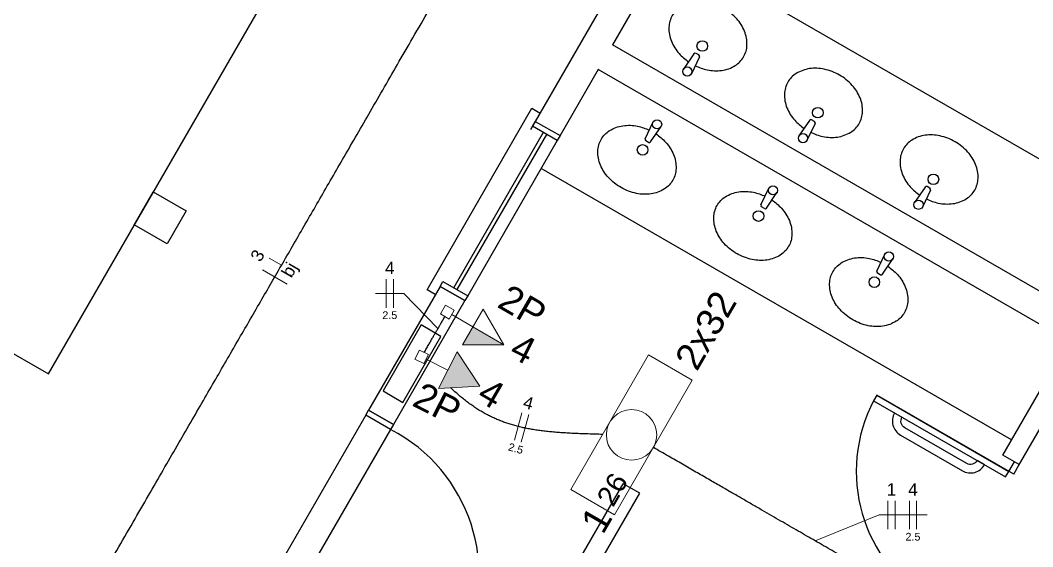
# Model space of a CAD drawing. Extents: x 210 to 779, y 61 to 241.
# Drawn here: x 381.5 to 386.81, y 193.28 to 196.05 of the extents above; entities that cross this region are included whole.
import ezdxf

# ---------------------------------------------------------------- set-up
doc = ezdxf.new("R2010")
doc.units = 0
doc.header["$LTSCALE"] = 2
doc.linetypes.add('DASHDOT', pattern=[25.4, 12.7, -6.35, 0, -6.35])
for name, color, linetype in [('A-BARRA', 2, 'CONTINUOUS'), ('A-PAREDE', 5, 'CONTINUOUS'), ('A-PILAR_EIXO', 5, 'DASHDOT'), ('A-PISOS-NIVEL', 1, 'CONTINUOUS'), ('A-WC', 1, 'CONTINUOUS'), ('ARQ-ALV-CORTE', 5, 'CONTINUOUS'), ('ARQ-ALV-VISTA2', 2, 'CONTINUOUS'), ('ARQ-BNC-VISTA', 1, 'CONTINUOUS'), ('ARQ-ESQ-VISTA1', 2, 'CONTINUOUS'), ('PAG', 1, 'CONTINUOUS')]:
    doc.layers.add(name, color=color, linetype=linetype)
for name, color, linetype, lineweight in [('EL-Condutos', 4, 'CONTINUOUS', 30), ('EL-Fios', 9, 'CONTINUOUS', 20), ('EL-Textos fios', 7, 'CONTINUOUS', 20), ('EL-Textos pontos', 5, 'CONTINUOUS', 20), ('P-SIMBOL', 5, 'CONTINUOUS', 20)]:
    doc.layers.add(name, color=color, linetype=linetype, lineweight=lineweight)
doc.styles.add('Arial', font='arial.ttf')

msp = doc.modelspace()

# ---------------------------------------------------------------- hatches: boundary and pattern name
at = {"layer": 'P-SIMBOL', "linetype": 'Continuous'}
for points in [[(383.8716, 194.437), (384.0337, 194.3428), (383.8172, 194.3434)], [(383.6918, 194.1138), (383.908, 194.1258), (383.7895, 194.307)]]:
    msp.add_hatch(color=256, dxfattribs=at).paths.add_polyline_path(points)

# ---------------------------------------------------------------- linework, layer by layer
at = {"layer": 'A-BARRA', "color": 251}
msp.add_lwpolyline([(386.44, 193.6817, 0.414214), (386.5561, 193.7129), (386.5561, 193.7129), (386.5172, 193.7353, -0.414214), (386.4625, 193.7207), (386.1377, 193.9081, -0.414214), (386.123, 193.9627), (386.084, 193.9852), (386.084, 193.9852, 0.414214), (386.1152, 193.8691)], format="xyb", close=True, dxfattribs=at)
at = {"layer": 'A-PAREDE', "color": 251}
for p, q in [((388.4584, 193.6941), (384.6037, 195.9176)), ((388.3834, 193.5642), (384.5287, 195.7877)), ((383.6993, 194.6499), (383.3246, 194.0002)), ((383.6993, 194.6499), (383.8292, 194.575)), ((383.8292, 194.575), (383.4545, 193.9253)), ((383.4545, 193.9253), (383.3246, 194.0002))]:
    msp.add_line(p, q, dxfattribs=at)
msp.add_lwpolyline([(383.504, 194.0411), (383.7038, 194.3876), (383.5999, 194.4475), (383.4, 194.101)], close=True, dxfattribs=at)
at = {"layer": 'A-PILAR_EIXO', "color": 251}
msp.add_lwpolyline([(382.3668, 195.0465), (382.2668, 194.8733), (382.0936, 194.9733), (382.1936, 195.1465)], close=True, dxfattribs=at)
at = {"layer": 'A-PISOS-NIVEL', "color": 251}
for p, q in [((381.6446, 194.19), (384.78, 199.6256)), ((378.3072, 196.1151), (381.6446, 194.19))]:
    msp.add_line(p, q, dxfattribs=at)
at = {"layer": 'A-WC', "color": 251}
for p, q in [((385.9904, 194.0787), (385.9739, 194.0487)), ((385.9904, 194.0787), (386.6834, 193.679)), ((386.7094, 193.664), (385.9904, 194.0787)), ((385.9739, 194.0487), (386.6663, 193.6493)), ((386.6834, 193.679), (386.7126, 193.7297)), ((386.7094, 193.664), (386.7386, 193.7147)), ((386.6663, 193.6493), (386.6834, 193.679))]:
    msp.add_line(p, q, dxfattribs=at)
at = {"layer": 'ARQ-ALV-CORTE', "color": 251}
for p, q in [((383.6993, 194.6499), (383.8292, 194.575)), ((383.3096, 193.9743), (382.8899, 193.2466)), ((383.3246, 194.0002), (383.4545, 193.9253)), ((383.4395, 193.8993), (383.0373, 193.202))]:
    msp.add_line(p, q, dxfattribs=at)
msp.add_lwpolyline([(383.4545, 193.9253), (383.4395, 193.8993), (383.3096, 193.9743), (383.3246, 194.0002)], close=True, dxfattribs=at)
msp.add_arc((383.0415, 193.1328), 0.8637, 333.8638, 62.5601, dxfattribs=at)
at = {"layer": 'ARQ-ALV-VISTA2', "color": 251, "ltscale": 0.1}
for p, q in [((384.6736, 196.339), (384.199, 195.5161)), ((384.8036, 196.2641), (384.6037, 195.9176)), ((385.0317, 195.8706), (384.9763, 195.7898)), ((385.0604, 195.854), (385.0179, 195.7657)), ((385.0572, 195.8644), (385.0423, 195.873)), ((384.5287, 195.7877), (384.3289, 195.4412)), ((384.199, 195.5161), (384.174, 195.4728)), ((384.199, 195.5161), (384.3289, 195.4412)), ((384.199, 195.5161), (384.3289, 195.4412)), ((384.199, 195.5161), (384.3289, 195.4412)), ((384.7755, 195.4241), (384.8173, 195.5127)), ((385.6381, 195.5209), (385.5827, 195.44)), ((385.6667, 195.5043), (385.6243, 195.416)), ((385.6635, 195.5147), (385.6487, 195.5233)), ((384.8042, 195.4077), (384.859, 195.4889)), ((384.7937, 195.4052), (384.7787, 195.4137)), ((385.3833, 195.077), (385.4252, 195.1656)), ((385.4121, 195.0606), (385.4669, 195.1418)), ((386.2444, 195.1711), (386.1891, 195.0903)), ((386.2731, 195.1545), (386.2306, 195.0662)), ((386.2699, 195.1649), (386.255, 195.1735)), ((385.4015, 195.0581), (385.3866, 195.0666)), ((385.9912, 194.7299), (386.0331, 194.8185)), ((386.02, 194.7135), (386.0748, 194.7948)), ((386.0094, 194.7111), (385.9945, 194.7195)), ((386.652, 193.7647), (386.9975, 194.3637)), ((386.7344, 193.7073), (387.0841, 194.3137)), ((386.7386, 193.7147), (386.652, 193.7647)), ((383.9943, 192.4595), (384.6603, 193.6141)), ((384.7469, 193.5641), (384.6603, 193.6141)), ((384.0809, 192.4095), (384.7469, 193.5641))]:
    msp.add_line(p, q, dxfattribs=at)
for points in [[(385.0384, 195.8083, 0.059992), (385.101, 195.7866, 0.087531), (385.1777, 195.7836, 0.105501), (385.2476, 195.8088, 0.123031), (385.292, 195.8548, 0.123031), (385.3097, 195.9162, 0.105501), (385.2967, 195.9893, 0.087531), (385.2559, 196.0543, 0.07802), (385.1891, 196.1084, 0.07802), (385.1089, 196.1394, 0.087531), (385.0321, 196.1424, 0.105501), (384.9623, 196.1172, 0.123031), (384.9178, 196.0713, 0.123031), (384.9002, 196.0098, 0.105501), (384.9131, 195.9367, 0.087531), (384.9539, 195.8717, 0.059024), (385.0031, 195.8288, 0.07802)], [(385.6447, 195.4585, 0.059992), (385.7074, 195.4368, 0.087531), (385.7841, 195.4339, 0.105501), (385.8539, 195.4591, 0.123031), (385.8984, 195.505, 0.123031), (385.916, 195.5664, 0.105501), (385.9031, 195.6395, 0.087531), (385.8623, 195.7046, 0.07802), (385.7954, 195.7587, 0.07802), (385.7152, 195.7897, 0.087531), (385.6385, 195.7926, 0.105501), (385.5687, 195.7674, 0.123031), (385.5242, 195.7215, 0.123031), (385.5065, 195.6601, 0.105501), (385.5195, 195.587, 0.087531), (385.5603, 195.5219, 0.059024), (385.6094, 195.479, 0.07802)], [(384.8326, 195.4498, -0.059992), (384.883, 195.4066, -0.087531), (384.9242, 195.3419, -0.105501), (384.9377, 195.2689, -0.123031), (384.9205, 195.2073, -0.123031), (384.8763, 195.1611, -0.105501), (384.8067, 195.1354, -0.087531), (384.73, 195.1378, -0.07802), (384.6495, 195.1682, -0.07802), (384.5823, 195.2219, -0.087531), (384.541, 195.2866, -0.105501), (384.5275, 195.3596, -0.123031), (384.5448, 195.4212, -0.123031), (384.5889, 195.4674, -0.105501), (384.6585, 195.4931, -0.087531), (384.7353, 195.4907, -0.059024), (384.7971, 195.4699, -0.07802)], [(386.2511, 195.1087, 0.059992), (386.3137, 195.0871, 0.087531), (386.3904, 195.0841, 0.105501), (386.4603, 195.1093, 0.123031), (386.5047, 195.1552, 0.123031), (386.5224, 195.2167, 0.105501), (386.5094, 195.2898, 0.087531), (386.4686, 195.3548, 0.07802), (386.4018, 195.4089, 0.07802), (386.3216, 195.4399, 0.087531), (386.2448, 195.4429, 0.105501), (386.175, 195.4177, 0.123031), (386.1306, 195.3718, 0.123031), (386.1129, 195.3103, 0.105501), (386.1259, 195.2372, 0.087531), (386.1667, 195.1722, 0.059024), (386.2158, 195.1293, 0.07802)], [(385.4405, 195.1027, -0.059992), (385.4909, 195.0596, -0.087531), (385.5321, 194.9948, -0.105501), (385.5456, 194.9218, -0.123031), (385.5284, 194.8602, -0.123031), (385.4842, 194.814, -0.105501), (385.4146, 194.7883, -0.087531), (385.3378, 194.7907, -0.07802), (385.2574, 194.8212, -0.07802), (385.1902, 194.8748, -0.087531), (385.1489, 194.9395, -0.105501), (385.1354, 195.0125, -0.123031), (385.1526, 195.0741, -0.123031), (385.1968, 195.1203, -0.105501), (385.2664, 195.146, -0.087531), (385.3432, 195.1436, -0.059024), (385.405, 195.1228, -0.07802)], [(386.0484, 194.7556, -0.059992), (386.0987, 194.7125, -0.087531), (386.14, 194.6477, -0.105501), (386.1535, 194.5747, -0.123031), (386.1363, 194.5132, -0.123031), (386.0921, 194.4669, -0.105501), (386.0225, 194.4412, -0.087531), (385.9457, 194.4436, -0.07802), (385.8653, 194.4741, -0.07802), (385.7981, 194.5277, -0.087531), (385.7568, 194.5924, -0.105501), (385.7433, 194.6655, -0.123031), (385.7605, 194.727, -0.123031), (385.8047, 194.7732, -0.105501), (385.8743, 194.7989, -0.087531), (385.9511, 194.7965, -0.059024), (386.0129, 194.7758, -0.07802)]]:
    msp.add_lwpolyline(points, format="xyb", dxfattribs=at)
msp.add_lwpolyline([(384.3289, 195.4412), (384.3139, 195.4152), (384.184, 195.4901), (384.199, 195.5161)], close=True, dxfattribs=at)
for centre, radius in [((385.0751, 195.9114), 0.0278), ((384.9971, 195.7778), 0.024), ((385.6814, 195.5616), 0.0278), ((384.8382, 195.5008), 0.024), ((385.6035, 195.428), 0.024), ((384.7621, 195.3661), 0.0278), ((386.2878, 195.2119), 0.0278), ((385.4461, 195.1537), 0.024), ((386.2098, 195.0782), 0.024), ((385.37, 195.019), 0.0278), ((386.054, 194.8066), 0.024), ((385.9779, 194.6719), 0.0278)]:
    msp.add_circle(centre, radius, dxfattribs=at)
for centre, start, end in [((385.0383, 195.8661), 59.9451, 145.5915), ((385.0532, 195.8575), 334.2986, 59.9451), ((385.6447, 195.5163), 59.9451, 145.5915), ((385.6595, 195.5077), 334.2986, 59.9451), ((384.7827, 195.4207), 154.7065, 240.3529), ((384.7976, 195.4122), 240.3529, 325.9994), ((386.251, 195.1666), 59.9451, 145.5915), ((386.2659, 195.158), 334.2986, 59.9451), ((385.3906, 195.0736), 154.7065, 240.3529), ((385.4055, 195.0651), 240.3529, 325.9994), ((385.9985, 194.7265), 154.7065, 240.3529), ((386.0134, 194.718), 240.3529, 325.9994)]:
    msp.add_arc(centre, 0.008, start, end, dxfattribs=at)
at = {"layer": 'ARQ-BNC-VISTA', "color": 251}
for p, q in [((387.3722, 195.0133), (384.9035, 196.4373)), ((386.6977, 193.8439), (384.229, 195.2679))]:
    msp.add_line(p, q, dxfattribs=at)
at = {"layer": 'ARQ-ESQ-VISTA1', "color": 251}
for p, q in [((384.2403, 195.4576), (383.7709, 194.6437)), ((384.2576, 195.4476), (383.7882, 194.6337)), ((384.3139, 195.4152), (383.8442, 194.6009))]:
    msp.add_line(p, q, dxfattribs=at)
msp.add_lwpolyline([(383.6743, 194.6066), (383.631, 194.6316), (384.1806, 195.5844), (384.2239, 195.5594)], dxfattribs=at)
msp.add_lwpolyline([(383.8442, 194.6009), (383.8292, 194.575), (383.6993, 194.6499), (383.7143, 194.6759)], close=True, dxfattribs=at)
at = {"layer": 'EL-Condutos', "linetype": 'Continuous'}
for points in [[(388.1902, 195.6892), (388.1003, 195.74), (388.0172, 195.787), (387.9403, 195.8305), (387.8692, 195.8707), (387.8034, 195.908), (387.7423, 195.9425), (387.6856, 195.9746), (387.6327, 196.0045), (387.5832, 196.0325), (387.5365, 196.0589), (387.4922, 196.084), (387.4499, 196.1079), (387.409, 196.1311), (387.369, 196.1537), (387.3295, 196.176), (387.2901, 196.1983), (387.2501, 196.2209), (387.2092, 196.2441), (387.1669, 196.268), (387.1226, 196.293), (387.0759, 196.3194), (387.0264, 196.3475), (386.9735, 196.3774), (386.9168, 196.4095), (386.8557, 196.444), (386.7899, 196.4813), (386.7187, 196.5215), (386.6419, 196.565), (386.5588, 196.612), (386.4689, 196.6628)], [(381.7146, 192.764), (381.8164, 192.9403), (381.9124, 193.1066), (382.003, 193.2635), (382.0887, 193.412), (382.1699, 193.5525), (382.2469, 193.6859), (382.3202, 193.8129), (382.3903, 193.9342), (382.4574, 194.0505), (382.5221, 194.1625), (382.5847, 194.2709), (382.6456, 194.3765), (382.7053, 194.4799), (382.7642, 194.5819), (382.8227, 194.6832), (382.8812, 194.7845), (382.9401, 194.8865), (382.9998, 194.9899), (383.0608, 195.0955), (383.1234, 195.2039), (383.188, 195.3159), (383.2552, 195.4322), (383.3252, 195.5535), (383.3985, 195.6805), (383.4755, 195.8139), (383.5567, 195.9545), (383.6424, 196.1029), (383.733, 196.2599), (383.829, 196.4262), (383.9308, 196.6024)], [(383.6158, 194.3028), (383.6221, 194.3137), (383.6282, 194.3242), (383.634, 194.3344), (383.6397, 194.3441), (383.6451, 194.3535), (383.6503, 194.3626), (383.6553, 194.3713), (383.6601, 194.3797), (383.6648, 194.3877), (383.6692, 194.3954), (383.6735, 194.4028), (383.6776, 194.4099), (383.6815, 194.4167), (383.6852, 194.4232), (383.6888, 194.4293), (383.6922, 194.4352), (383.6954, 194.4409), (383.6985, 194.4462), (383.7014, 194.4513), (383.7042, 194.4561), (383.7069, 194.4607), (383.7094, 194.465), (383.7117, 194.4691), (383.7139, 194.473), (383.716, 194.4766), (383.718, 194.48), (383.7199, 194.4832), (383.7216, 194.4863), (383.7232, 194.4891), (383.7247, 194.4917)], [(384.5524, 193.873), (384.5141, 193.8739), (384.4772, 193.875), (384.4415, 193.8762), (384.407, 193.8776), (384.3737, 193.8793), (384.3415, 193.8813), (384.3103, 193.8837), (384.2802, 193.8863), (384.251, 193.8895), (384.2226, 193.893), (384.1951, 193.897), (384.1683, 193.9016), (384.1423, 193.9067), (384.1169, 193.9125), (384.0922, 193.9188), (384.0679, 193.9259), (384.0442, 193.9336), (384.0209, 193.9422), (383.998, 193.9515), (383.9754, 193.9616), (383.9531, 193.9726), (383.931, 193.9845), (383.9091, 193.9974), (383.8872, 194.0112), (383.8655, 194.0261), (383.8437, 194.042), (383.8218, 194.0591), (383.7998, 194.0772), (383.7777, 194.0966), (383.7553, 194.1171)], [(386.5173, 192.8236), (386.4383, 192.8693), (386.3639, 192.9122), (386.2938, 192.9527), (386.2276, 192.9909), (386.1652, 193.0269), (386.106, 193.0611), (386.0498, 193.0935), (385.9963, 193.1244), (385.945, 193.154), (385.8958, 193.1824), (385.8482, 193.2099), (385.802, 193.2366), (385.7567, 193.2627), (385.7121, 193.2885), (385.6678, 193.3141), (385.6235, 193.3396), (385.5789, 193.3654), (385.5337, 193.3915), (385.4874, 193.4182), (385.4398, 193.4457), (385.3906, 193.4741), (385.3394, 193.5037), (385.2858, 193.5346), (385.2297, 193.567), (385.1705, 193.6012), (385.108, 193.6373), (385.0419, 193.6754), (384.9718, 193.7159), (384.8974, 193.7589), (384.8184, 193.8045)], [(386.7919, 192.7691), (386.8694, 192.7755), (386.9436, 192.7823), (387.0148, 192.7896), (387.0832, 192.7975), (387.149, 192.806), (387.2124, 192.8152), (387.2735, 192.8252), (387.3327, 192.8359), (387.39, 192.8474), (387.4457, 192.8599), (387.4999, 192.8733), (387.5529, 192.8877), (387.6049, 192.9031), (387.6561, 192.9197), (387.7066, 192.9374), (387.7567, 192.9564), (387.8065, 192.9766), (387.8563, 192.9982), (387.9063, 193.0212), (387.9566, 193.0456), (388.0074, 193.0715), (388.059, 193.099), (388.1116, 193.128), (388.1652, 193.1588), (388.2203, 193.1912), (388.2768, 193.2255), (388.3351, 193.2615), (388.3954, 193.2995), (388.4577, 193.3394), (388.5224, 193.3813)]]:
    msp.add_spline(points, degree=3, dxfattribs=at)
at = {"layer": 'EL-Fios'}
for p, q in [((382.8676, 194.761), (382.8026, 194.7985)), ((382.897, 194.662), (382.7671, 194.737)), ((383.4169, 194.5381), (383.4169, 194.6881)), ((383.4544, 194.5381), (383.4544, 194.6881)), ((384.0892, 193.8419), (384.1291, 193.9865)), ((384.1254, 193.8319), (384.1652, 193.9765)), ((386.0492, 193.375), (386.0492, 193.525)), ((386.0867, 193.375), (386.0867, 193.525)), ((386.1617, 193.375), (386.1617, 193.525)), ((386.1992, 193.375), (386.1992, 193.525))]:
    msp.add_line(p, q, dxfattribs=at)
at = {"layer": 'EL-Textos fios'}
for p, q in [((383.51, 194.6131), (383.3614, 194.6131)), ((383.6882, 194.4284), (383.51, 194.6131)), ((385.6678, 193.3141), (386.0039, 193.45)), ((386.0039, 193.45), (386.2547, 193.45))]:
    msp.add_line(p, q, dxfattribs=at)
at = {"layer": 'P-SIMBOL'}
for p, q in [((383.7017, 194.5051), (383.7284, 194.5509)), ((383.7284, 194.5509), (383.7742, 194.5243)), ((383.7476, 194.4784), (383.7017, 194.5051)), ((383.7742, 194.5243), (383.7476, 194.4784)), ((383.8716, 194.437), (383.7609, 194.5014)), ((383.8172, 194.3434), (383.926, 194.5306)), ((383.926, 194.5306), (384.0337, 194.3428)), ((384.0337, 194.3428), (383.8716, 194.437)), ((384.0337, 194.3428), (383.8172, 194.3434)), ((383.5671, 194.2685), (383.5911, 194.3158)), ((383.5911, 194.3158), (383.6384, 194.2919)), ((383.6384, 194.2919), (383.6145, 194.2445)), ((383.6918, 194.1138), (383.7895, 194.307)), ((383.7895, 194.307), (383.908, 194.1258)), ((384.3855, 193.5833), (384.7935, 194.2899)), ((384.7935, 194.2899), (385.023, 194.1574)), ((383.6145, 194.2445), (383.5671, 194.2685)), ((383.7407, 194.2104), (383.6264, 194.2682)), ((383.908, 194.1258), (383.6918, 194.1138)), ((384.615, 193.4508), (385.023, 194.1574)), ((384.3855, 193.5833), (384.615, 193.4508))]:
    msp.add_line(p, q, dxfattribs=at)
msp.add_circle((384.7043, 193.8704), 0.1325, dxfattribs=at)
at = {"layer": 'PAG', "color": 251}
msp.add_arc((386.6834, 193.679), 0.8, 152.1719, 240.0228, dxfattribs=at)

# ---------------------------------------------------------------- texts
at = {"layer": 'EL-Textos fios', "attachment_point": 8, "line_spacing_factor": 0.798, "style": 'Arial'}
for s, insert, char_height, width, rotation in [('3', (382.7704, 194.7952), 0.0653, 0.078366, 60.0001), ('bj', (382.9541, 194.711), 0.06531, 0.156732, 60.0001), ('4', (384.1543, 194.0067), 0.0653, 0.078366, 344.5825), ('2.5', (384.0911, 193.7789), 0.04059, 0.146142, 344.5825)]:
    msp.add_mtext(s, dxfattribs=dict(at, insert=insert, char_height=char_height, width=width, rotation=rotation))
for s, insert, char_height, width in [('4', (383.4356, 194.714), 0.0653, 0.078366), ('2.5', (383.4356, 194.4779), 0.04059, 0.146142), ('1', (386.0681, 193.551), 0.0653, 0.078366), ('4', (386.1806, 193.551), 0.0653, 0.078366), ('2.5', (386.1806, 193.3149), 0.04059, 0.146142)]:
    msp.add_mtext(s, dxfattribs=dict(at, insert=insert, char_height=char_height, width=width))
at = {"layer": 'EL-Textos pontos', "char_height": 0.1412, "line_spacing_factor": 0.798, "style": 'Arial'}
for s, insert, width, attachment_point, rotation in [('2P', (384.097, 194.4842), 0.33888, 8, 329.8403), ('2x32', (385.0487, 194.1983), 0.67776, 7, 60.0001), ('4', (384.1045, 194.2593), 0.16944, 8, 333.1692), ('2P', (383.6536, 193.9725), 0.33888, 8, 333.1692), ('4', (383.9329, 194.0277), 0.16944, 8, 329.8403), ('1', (384.5537, 193.3423), 0.16944, 7, 60.0001)]:
    msp.add_mtext(s, dxfattribs=dict(at, insert=insert, width=width, attachment_point=attachment_point, rotation=rotation))
at = {"layer": 'P-SIMBOL', "insert": (384.6088, 193.4859), "char_height": 0.1059, "width": 0.25416, "attachment_point": 7, "rotation": 60.0001, "line_spacing_factor": 0.798, "style": 'Arial'}
msp.add_mtext('26', dxfattribs=at)

doc.saveas('drawing.dxf')
